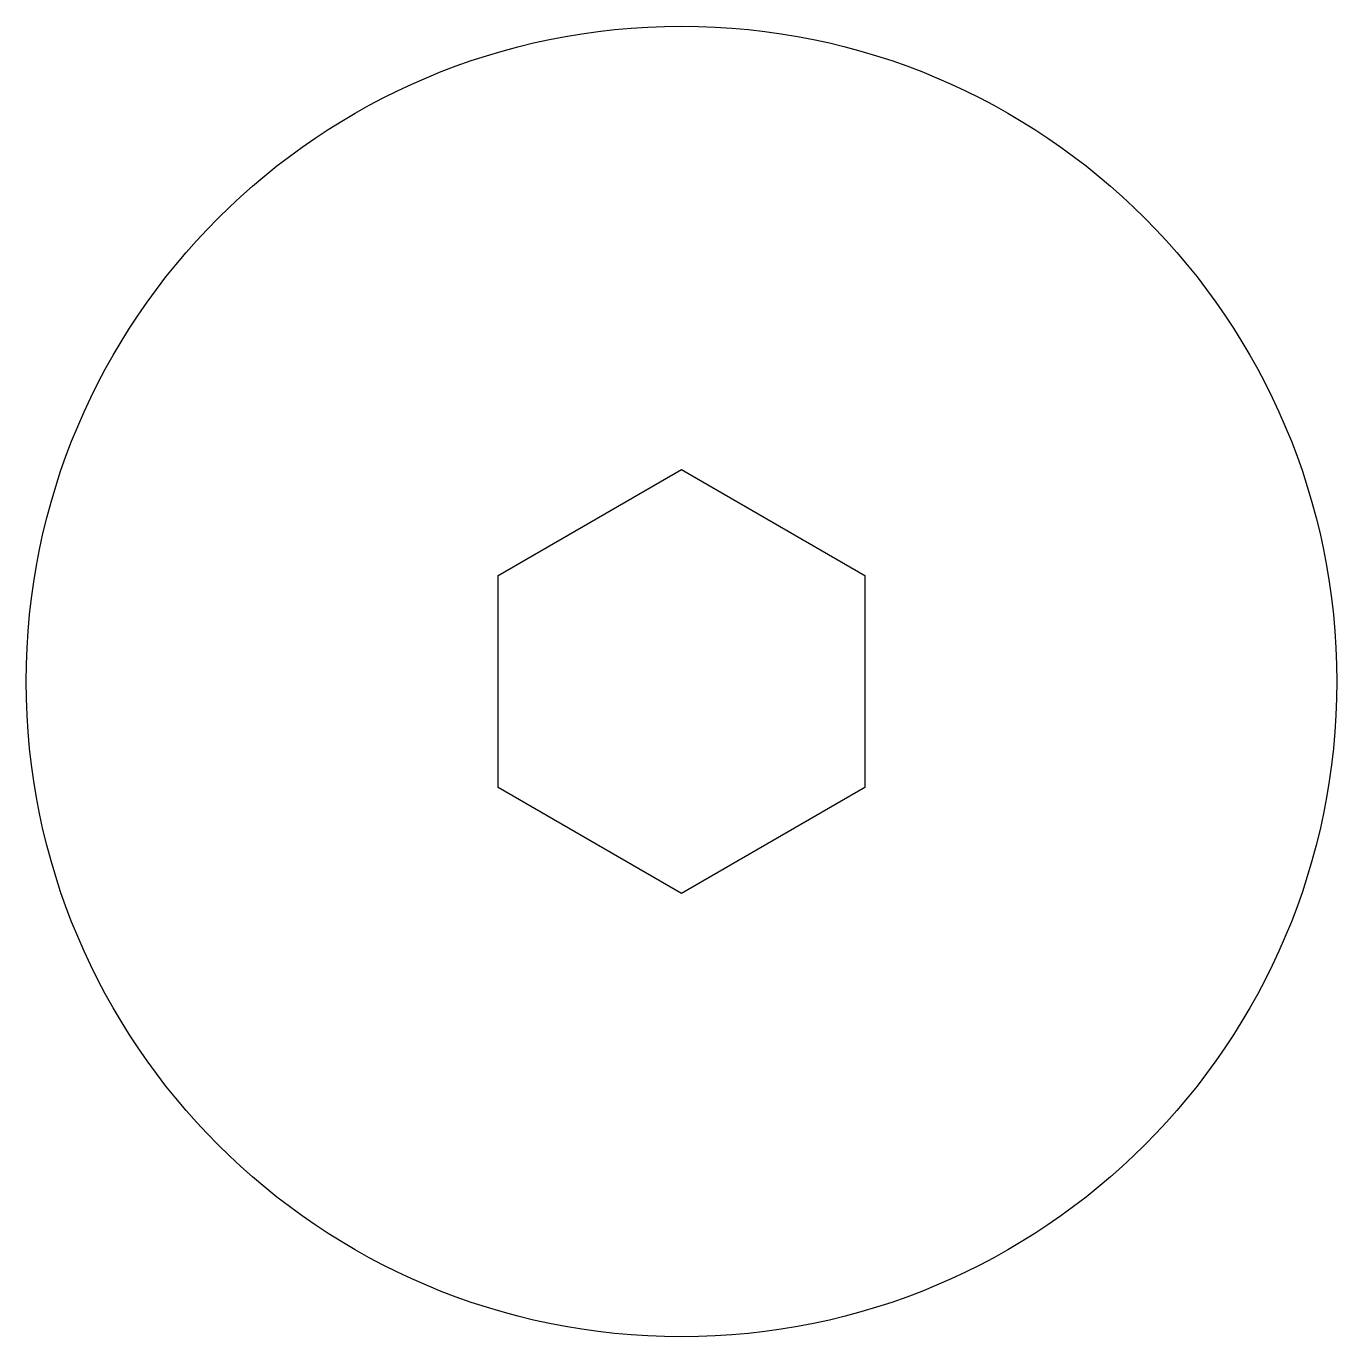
# Model space of a CAD drawing. Header units: millimetres. Extents: x -12.5 to 12.5, y -12.5 to 12.5.
import ezdxf

# ---------------------------------------------------------------- set-up
doc = ezdxf.new("R2010")
doc.units = ezdxf.units.MM
doc.layers.get('0').update_dxf_attribs({"linetype": 'CONTINUOUS'})

msp = doc.modelspace()

# ---------------------------------------------------------------- linework, layer by layer
msp.add_lwpolyline([(3.5, -2.021), (0, -4.041), (-3.5, -2.021), (-3.5, 2.021), (0, 4.041), (3.5, 2.021)], close=True)
msp.add_circle((0, 0), 12.5)

doc.saveas('drawing.dxf')
